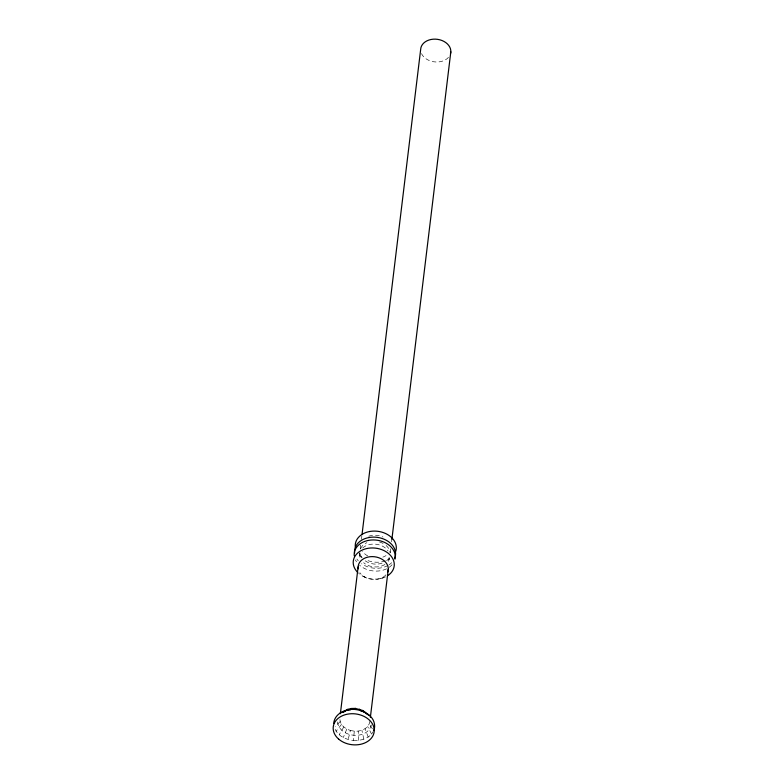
<?xml version="1.0" encoding="UTF-8"?>
<svg xmlns="http://www.w3.org/2000/svg" width="784" height="784" viewBox="0 0 784 784"><rect width="100%" height="100%" fill="white"/><g stroke="black" fill="none" stroke-linecap="round" stroke-linejoin="round"><path stroke-width="0.59" stroke-dasharray="3.92 2.94" d="M335.131 729.326C338.325 736.274 346.205 739.675 353.447 740.468L354.28 731.168C360.875 731.786 369.215 728.395 369.93 721.006M359.64 554.298L359.866 552.416M360.277 549.065L360.709 545.448A15.131 11.378 6.9 0 0 361.081 548.428M361.444 539.363L361.885 535.717M390.275 552.71L390.853 547.879M391.588 541.803L391.882 539.372M339.913 719.555C340.217 725.151 345.44 728.953 350.399 730.463L348.165 739.508M371.381 724.857C367.265 740.978 338.149 737.558 337.453 720.996M346.822 729.032L343.294 737.558M343.794 726.964L339.168 734.755M353.447 740.468C360.895 740.919 369.607 738.518 373.292 731.472M341.52 724.416L336.062 731.276M340.148 721.554L335.121 726.621M380.23 578.523L383.327 577.788M350.399 730.463L354.28 731.168M362.806 576.122L365.168 577.298M372.371 728.816L369.264 723.906M371.616 734.157L367.618 726.533M368.186 737.097L365.109 728.689M363.815 739.224L361.894 730.247M358.788 740.37L358.2 731.09M448.507 57.33A15.131 11.378 6.9 0 1 433.856 61.809A15.131 11.378 6.9 0 1 421.39 53.322M389.746 558.796A20.609 15.504 6.9 0 1 386.532 560.472M385.365 560.913A20.609 15.504 6.9 0 1 365.765 559.717M362.257 557.659A20.609 15.504 6.9 0 1 359.023 554.778M386.032 555.572A15.131 11.378 6.9 0 1 382.817 557.13M367.745 555.905A15.131 11.378 6.9 0 1 362.443 551.299M368.745 536.197A15.131 11.378 6.9 0 1 382.974 537.001M385.963 574.799A15.131 11.378 6.9 0 1 359.856 572.692M385.62 576.838A20.609 15.504 6.9 0 1 358.68 573.32M391.686 562.687A20.609 15.504 6.9 0 1 389.011 564.833M388.002 565.44A20.609 15.504 6.9 0 1 361.522 563.696M358.298 560.815A20.609 15.504 6.9 0 1 356.887 559.002M389.021 557.728A15.131 11.378 6.9 0 1 387.815 559.443M382.092 563.157A15.131 11.378 6.9 0 1 364.923 560.629M361.718 557.326A15.131 11.378 6.9 0 1 359.993 552.465M360.65 548.575A15.131 11.378 6.9 0 1 366.883 542.675M379.515 542.018A15.131 11.378 6.9 0 1 383.092 543.449M386.12 545.507A15.131 11.378 6.9 0 1 390.118 552.926M392.098 564.705A20.609 15.504 6.9 0 1 388.668 567.655M386.59 568.831A20.609 15.504 6.9 0 1 359.64 565.303M356.544 561.834A20.609 15.504 6.9 0 1 355.446 559.913M389.677 557.728A15.131 11.378 6.9 0 1 388.129 561.442M384.964 564.431A15.131 11.378 6.9 0 1 363.649 562.706M360.003 557.287A15.131 11.378 6.9 0 1 359.974 552.338M362.698 547.996A15.131 11.378 6.9 0 1 388.051 550.887"/><path stroke-width="1.18" d="M340.374 713.705L358.131 566.832M362.032 534.502L420.675 49.363A15.131 11.378 6.9 0 1 437.639 39.347A15.131 11.378 6.9 0 1 450.486 53.763M370.371 717.36L388.266 569.272M391.882 539.372L450.82 51.803M333.71 723.309C334.699 713.166 346.175 708.589 355.201 709.471L355.436 708.403L362.894 710.539L367.088 714.234C373.155 716.635 376.232 724.543 373.85 730.58M344.646 710.716L350.752 709.549L351.516 708.481L355.436 708.403M346.567 710.51L347.822 709.324L351.516 708.481M342.931 712.313L347.822 709.324M344.607 710.872L342.922 712.274L345.656 710.951M340.276 712.832L342.04 712.46M349.674 709.569L350.752 709.549M355.201 709.471C359.621 709.961 365.413 711.833 369.303 715.184M359.317 709.108L360.297 710.431M365.177 712.382L359.601 710.265M366.236 713.646L362.894 710.539M355.328 547.036A20.609 15.504 6.9 0 1 377.241 531.229A20.609 15.504 6.9 0 1 395.763 551.319M358.259 568.831A15.131 11.378 6.9 0 1 374.429 556.738A15.131 11.378 6.9 0 1 387.61 572.183M357.798 572.506A20.609 15.504 6.9 0 1 360.454 550.985A20.609 15.504 6.9 0 1 389.109 554.014A20.609 15.504 6.9 0 1 387.708 575.662M354.603 553.073A20.609 15.504 6.9 0 1 377.182 537.344A20.609 15.504 6.9 0 1 394.675 558.316M354.26 555.895A20.609 15.504 6.9 0 1 375.497 540.029A20.609 15.504 6.9 0 1 394.96 559.188M338.639 739.087A20.609 15.504 6.9 0 0 373.331 734.922A20.609 15.504 6.9 0 0 349.154 713.901A20.609 15.504 6.9 0 0 338.639 739.087"/></g></svg>
